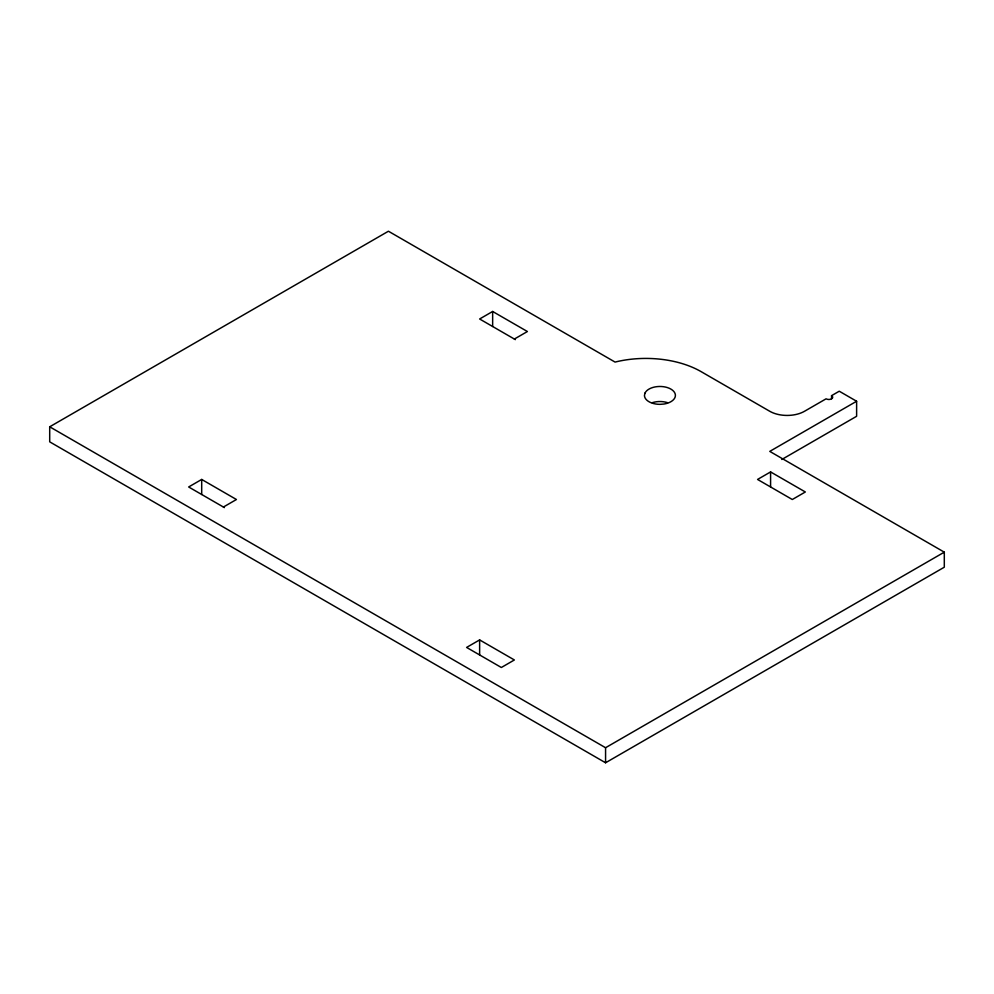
<?xml version="1.0" encoding="UTF-8"?>
<svg xmlns="http://www.w3.org/2000/svg" width="994" height="994" viewBox="0 0 994 994"><rect width="100%" height="100%" fill="white"/><g stroke="black" fill="none" stroke-linecap="round" stroke-linejoin="round"><path stroke-width="1.49" d="M856.617 401.253L769.766 451.388L944.3 552.155L944.3 567.201L605.57 762.771L49.7 441.845L49.7 426.799L388.43 231.229L615.062 362.077A78.116 45.103 0 0 1 701.105 371.632L769.766 411.28A24.564 14.177 0 0 0 804.506 411.28L826.089 398.818A3.864 2.236 0 0 0 831.568 398.818A3.864 2.236 0 0 0 831.568 395.662L839.247 391.214L856.617 401.253L856.617 416.287L781.793 459.489M223.414 507.027L236.435 499.51L201.695 479.443L188.661 486.973L224.408 507.611M514.37 339.041L527.404 331.524L492.651 311.47L479.63 318.987L515.377 339.625M479.63 639.912L466.596 647.429L501.349 667.496L514.37 659.966L479.63 639.912L479.63 654.959M770.586 471.926L757.565 479.443L792.305 499.51L805.339 491.98L770.586 471.926L770.586 486.973M49.7 426.799L605.57 747.724L944.3 552.155M831.568 395.662L831.568 398.669M605.57 747.724L605.57 762.771M492.651 311.47L492.651 326.504M201.695 479.443L201.695 494.49M652.201 402.719A15.469 8.934 0 0 1 667.67 402.719M644.994 393.09L644.46 395.413A15.469 8.934 0 0 0 659.941 404.347L663.942 404.036A15.469 8.934 0 0 0 670.875 389.089A15.469 8.934 0 0 0 644.994 393.09"/></g></svg>
